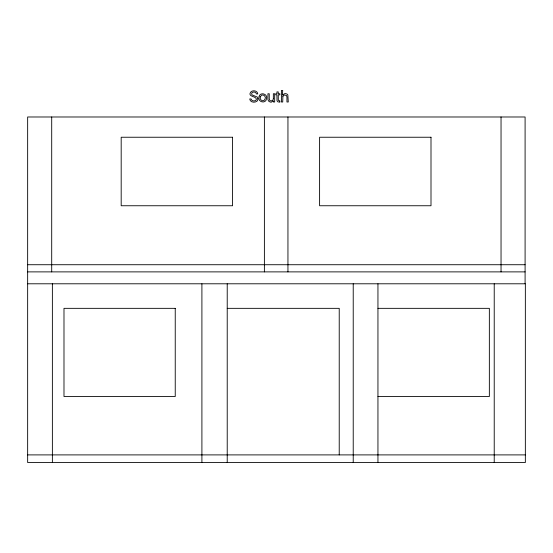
<?xml version="1.0" encoding="UTF-8"?>
<svg xmlns="http://www.w3.org/2000/svg" width="553" height="553" viewBox="0 0 553 553"><rect width="100%" height="100%" fill="white"/><g stroke="black" fill="none" stroke-linecap="round" stroke-linejoin="round"><path stroke-width="0.83" d="M27.65 264.728L525.094 264.728M27.65 271.882L525.094 271.882M27.65 283.793L525.35 283.793L525.35 462.515L27.65 462.515L27.65 116.987L525.094 116.987L525.094 283.793M227.221 308.339L339.224 308.339L339.224 454.898M377.948 308.339L489.35 308.339L489.35 396.515L377.948 396.515M27.65 454.898L525.35 454.898M501.039 116.987L501.039 271.882M494.223 283.793L494.223 462.515M377.948 283.793L377.948 462.515M353.222 283.793L353.222 462.515M287.947 116.987L287.947 271.882M264.389 116.987L264.389 271.882M227.221 283.793L227.221 462.515M201.907 283.793L201.907 462.515M52.376 283.793L52.376 462.515M51.706 116.987L51.706 271.882M259.032 96.955C257.352 102.105 265.924 104.199 266.491 98.787C268.177 93.644 259.599 91.549 259.032 96.955M257.933 98.897L257.857 99.616A2.862 2.862 0 0 1 256.82 101.296C254.525 103.01 249.963 102.291 249.714 98.959L251.097 98.959C251.525 101.247 255.078 101.586 256.316 99.817C257.11 95.759 247.246 97.287 250.661 92.109C252.624 89.8 257.601 90.533 257.774 93.927L256.398 93.927C256.129 91.722 252.742 91.397 251.636 93.098L251.954 94.867L257.186 97.003L257.933 98.897M260.484 96.609C258.714 99.858 263.864 102.789 265.039 99.139C266.816 95.883 261.659 92.952 260.484 96.609M273.348 98.538C273.555 100.439 271.101 101.621 269.726 100.356L269.249 98.807L269.249 93.754L267.922 93.754C268.343 96.208 266.553 101.178 270.134 102.015C271.765 103.3 274.046 98.863 273.424 101.994L274.675 101.994L274.675 93.754L273.348 93.754L273.348 98.538M282.887 96.27L282.728 101.994L281.401 101.994L281.401 90.485L282.728 90.485C281.968 99.664 282.666 92.019 286.592 93.899A2.53 2.53 0 0 1 287.837 94.964L288.279 101.994L286.952 101.994L286.952 96.969L286.454 95.427L284.042 95.033L282.887 96.27M279.846 101.987L278.035 101.932L277.032 100.867L276.915 94.853L275.767 94.853L275.767 93.754L276.915 93.754L276.915 91.895L278.242 91.895L278.242 93.754L279.853 93.754L279.853 94.853L278.242 94.853L278.304 100.293L279.846 100.86L279.846 101.987M232.585 137.241L121.183 137.241L121.183 205.751L232.585 205.751L232.585 137.241M431.001 137.241L319.599 137.241L319.599 205.751L431.001 205.751L431.001 137.241M175.239 308.339L63.989 308.339L63.989 396.515L175.239 396.515L175.239 308.339"/></g></svg>
